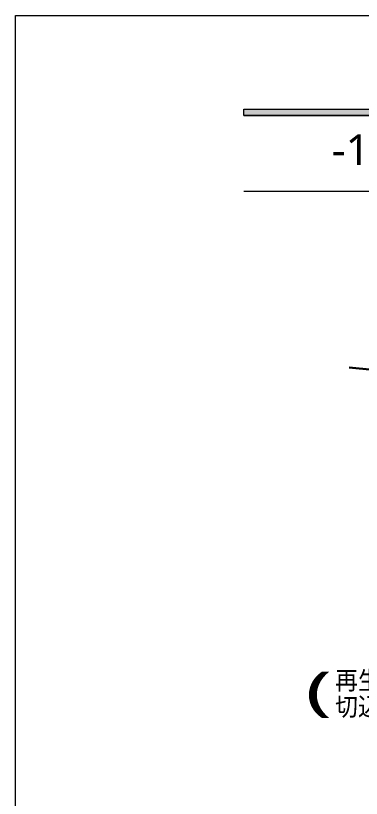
# Model space of a CAD drawing. Header units: millimetres. Extents: x 0 to 420, y 0 to 297.
# Drawn here: x 0.2 to 39.5, y 207.9 to 297 of the extents above; entities that cross this region are included whole.
import ezdxf
from ezdxf.enums import TextEntityAlignment as Align

# ---------------------------------------------------------------- set-up
doc = ezdxf.new("R2010")
doc.units = ezdxf.units.MM
doc.styles.add('kst32b', font='NotoSansJP-Variable.ttf')

msp = doc.modelspace()

# ---------------------------------------------------------------- hatches: boundary and pattern name
h = msp.add_hatch(color=7)
h.paths.add_polyline_path([(394.166, 285.623), (394.166, 286.321), (26.183, 285.623), (394.166, 285.623)])
h.paths.add_polyline_path([(394.166, 286.321), (26.183, 285.623), (26.183, 286.321), (394.166, 286.321)])

# ---------------------------------------------------------------- linework, layer by layer
at = {"lineweight": 13}
msp.add_lwpolyline([(0.191, 0), (0.191, 296.968), (420.158, 296.968), (420.158, 0)], close=True, dxfattribs=at)
at = {"lineweight": 0}
for points in [[(394.166, 285.623), (394.166, 286.321), (26.183, 285.623)], [(394.166, 286.321), (26.183, 285.623), (26.183, 286.321)]]:
    msp.add_lwpolyline(points, close=True, dxfattribs=at)
at = {"lineweight": 13}
msp.add_lwpolyline([(394.166, 276.987), (26.183, 276.987)], dxfattribs=at)
at = {"lineweight": 30}
msp.add_lwpolyline([(58.145, 254.974), (38.142, 256.963)], dxfattribs=at)

# ---------------------------------------------------------------- texts
at = {"style": 'kst32b'}
for s, height, p, p2 in [('-1', 3.4908, (36.174, 279.971), (40.537, 279.971)), ('再生クラッシャラン，', 2.0791, (36.555, 220.324), (62.544, 220.324)), ('(          )', 4.33151, (33.168, 218.038), (65.654, 218.038)), ('切込砂利又は切込砕石', 2.0791, (36.555, 217.339), (62.544, 217.339))]:
    msp.add_text(s, height=height, dxfattribs=at).set_placement(p, p2, align=Align.FIT)

doc.saveas('drawing.dxf')
